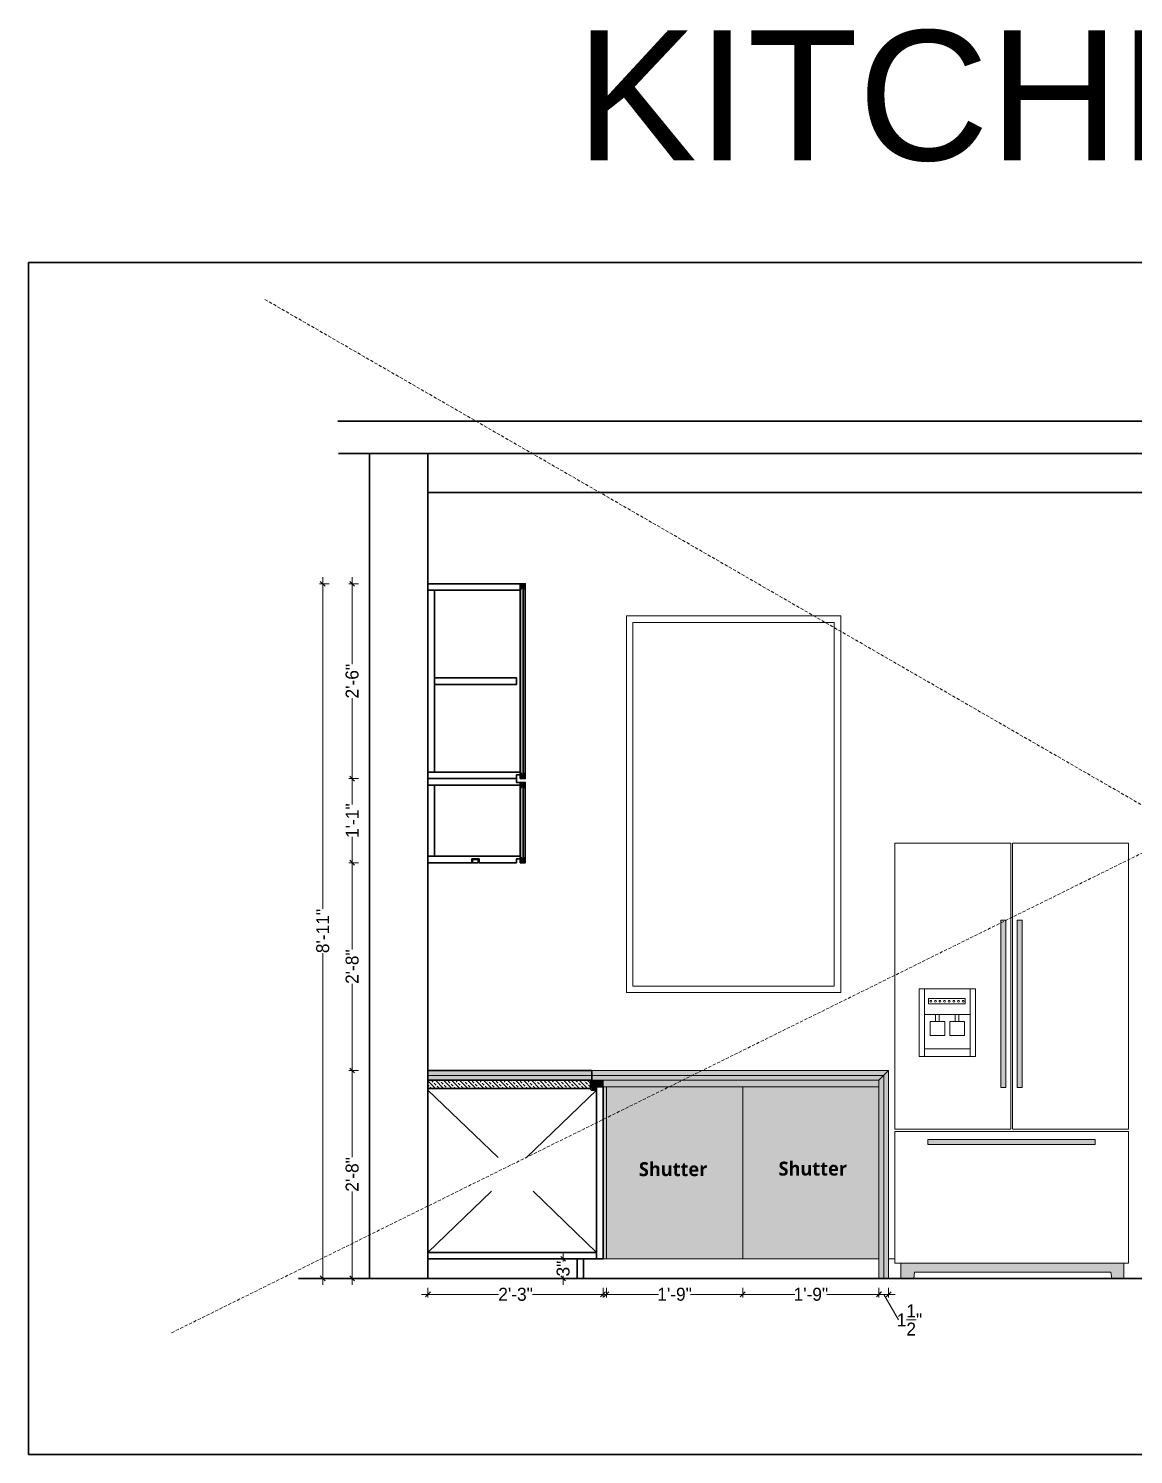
# Model space of a CAD drawing. Header units: millimetres. Extents: x 56222 to 3066687, y -650199 to -121287.
# Drawn here: x 136032.8 to 136203.1, y -183183.5 to -182963.9 of the extents above; entities that cross this region are included whole.
import ezdxf

# ---------------------------------------------------------------- set-up
doc = ezdxf.new("R2010")
doc.units = ezdxf.units.MM
doc.header["$MEASUREMENT"] = 0
doc.header["$PDMODE"] = 35
doc.linetypes.add('DASHED', pattern=[0.75, 0.5, -0.25])
doc.linetypes.add('DASHEDX2', pattern=[1.5, 1, -0.5])
doc.layers.get('Defpoints').update_dxf_attribs({"color": 220})
for name, color, linetype, lineweight in [('03FUN', 37, 'Continuous', 9), ('ELEVATION', 250, 'Continuous', 9), ('FIRST FLOOR ( DW_RAIL )', 7, 'Continuous', 9), ('FURNITURE', 32, 'Continuous', 9), ('furniture dimensions', 1, 'DASHED', 0), ('SECTION ( SLAB PLine )', 104, 'Continuous', 30), ('Text', 7, 'Continuous', 15), ('UTILITY', 48, 'Continuous', 9), ('wall', 7, 'Continuous', 30), ('XX~SLAB ( BEAM )~ ( DIM )', 7, 'Continuous', 9)]:
    doc.layers.add(name, color=color, linetype=linetype, lineweight=lineweight)
doc.layers.add('hatch', color=250, linetype='Continuous', lineweight=9, transparency=0.5)
doc.layers.add('str coll', color=6, linetype='Continuous')
doc.styles.add('century g', font='GOTHIC.TTF')
doc.styles.get("Standard").update_dxf_attribs({"font": 'arial.ttf', "height": 6})
doc.dimstyles.new('Archana', dxfattribs={"dimtxt": 2, "dimasz": 0.75, "dimexe": 0.5, "dimexo": 0.5, "dimgap": 0, "dimtad": 0, "dimzin": 0, "dimdsep": 46, "dimlunit": 4, "dimtxsty": 'century g', "dimblk": 'OBLIQUE', "dimcen": 0, "dimdle": 1, "dimclrd": 256, "dimclre": 256, "dimclrt": 256, "dimadec": 0, "dimazin": 0, "dimtfac": 1, "dimtofl": 0, "dimtmove": 1, "dimatfit": 3, "dimfxl": 1, "dimfxlon": 1, "dimtolj": 1, "dimtzin": 0, "dimlwd": -1, "dimlwe": -1, "dimarcsym": 0})

# ---------------------------------------------------------------- blocks, each defined once
blk = doc.blocks.new('_Oblique')
at = {"layer": 'wall', "color": 0, "lineweight": -2}
blk.add_line((-0.5, -0.5), (0.5, 0.5), dxfattribs=at)
blk = doc.blocks.new('*D216')
at = {"layer": 'Defpoints', "color": 0, "linetype": 'Continuous', "lineweight": 30, "transparency": 16777216}
for p in [(136121.35, -183153.36), (136094.36, -183156.36), (136121.35, -183158.82)]:
    blk.add_point(p, dxfattribs=at)
at = {"layer": 'furniture dimensions', "color": 5, "linetype": 'Continuous', "transparency": 16777216}
for p, q in [((136093.36, -183158.82), (136105.22, -183158.82)), ((136094.36, -183157.82), (136094.36, -183159.32)), ((136122.35, -183158.82), (136110.49, -183158.82)), ((136121.35, -183157.82), (136121.35, -183159.32))]:
    blk.add_line(p, q, dxfattribs=at)
at = {"layer": 'furniture dimensions', "color": 5, "linetype": 'Continuous', "transparency": 16777216, "xscale": 0.75, "yscale": 0.75, "zscale": 0.75, "rotation": 180}
blk.add_blockref('_Oblique', (136094.36, -183158.82), dxfattribs=at)
at = {"layer": 'furniture dimensions', "color": 5, "linetype": 'Continuous', "transparency": 16777216, "xscale": 0.75, "yscale": 0.75, "zscale": 0.75}
blk.add_blockref('_Oblique', (136121.35, -183158.82), dxfattribs=at)
at = {"layer": 'furniture dimensions', "linetype": 'Continuous', "lineweight": 0, "transparency": 16777216, "insert": (136107.86, -183158.82), "char_height": 2, "attachment_point": 5, "style": 'century g'}
blk.add_mtext('\\A1;2\'-3"', dxfattribs=at)
blk = doc.blocks.new('*D217')
at = {"layer": 'Defpoints', "color": 0, "linetype": 'Continuous', "lineweight": 30, "transparency": 16777216}
for p in [(136082.69, -183124.36), (136094.36, -183124.36), (136094.36, -183156.36)]:
    blk.add_point(p, dxfattribs=at)
at = {"layer": 'furniture dimensions', "color": 5, "linetype": 'Continuous', "transparency": 16777216}
for p, q in [((136082.69, -183123.36), (136082.69, -183137.72)), ((136083.69, -183124.36), (136082.19, -183124.36)), ((136082.69, -183157.36), (136082.69, -183143)), ((136083.69, -183156.36), (136082.19, -183156.36))]:
    blk.add_line(p, q, dxfattribs=at)
at = {"layer": 'furniture dimensions', "color": 5, "linetype": 'Continuous', "transparency": 16777216, "xscale": 0.75, "yscale": 0.75, "zscale": 0.75}
for p, rotation in [((136082.69, -183124.36), 90), ((136082.69, -183156.36), 270)]:
    blk.add_blockref('_Oblique', p, dxfattribs=dict(at, rotation=rotation))
at = {"layer": 'furniture dimensions', "linetype": 'Continuous', "lineweight": 0, "transparency": 16777216, "insert": (136082.69, -183140.36), "char_height": 2, "attachment_point": 5, "rotation": 90, "style": 'century g'}
blk.add_mtext('\\A1;2\'-8"', dxfattribs=at)
blk = doc.blocks.new('*D218')
at = {"layer": 'Defpoints', "color": 0, "linetype": 'Continuous', "lineweight": 30, "transparency": 16777216}
for p in [(136082.69, -183092.36), (136094.36, -183092.36), (136094.36, -183124.36)]:
    blk.add_point(p, dxfattribs=at)
at = {"layer": 'furniture dimensions', "color": 5, "linetype": 'Continuous', "transparency": 16777216}
for p, q in [((136083.69, -183092.36), (136082.19, -183092.36)), ((136082.69, -183091.36), (136082.69, -183105.72)), ((136082.69, -183125.36), (136082.69, -183111)), ((136083.69, -183124.36), (136082.19, -183124.36))]:
    blk.add_line(p, q, dxfattribs=at)
at = {"layer": 'furniture dimensions', "color": 5, "linetype": 'Continuous', "transparency": 16777216, "xscale": 0.75, "yscale": 0.75, "zscale": 0.75}
for p, rotation in [((136082.69, -183092.36), 90), ((136082.69, -183124.36), 270)]:
    blk.add_blockref('_Oblique', p, dxfattribs=dict(at, rotation=rotation))
at = {"layer": 'furniture dimensions', "linetype": 'Continuous', "lineweight": 0, "transparency": 16777216, "insert": (136082.69, -183108.36), "char_height": 2, "attachment_point": 5, "rotation": 90, "style": 'century g'}
blk.add_mtext('\\A1;2\'-8"', dxfattribs=at)
blk = doc.blocks.new('*D219')
at = {"layer": 'Defpoints', "color": 0, "linetype": 'Continuous', "lineweight": 30, "transparency": 16777216}
for p in [(136082.69, -183079.41), (136094.36, -183079.41), (136094.36, -183092.36)]:
    blk.add_point(p, dxfattribs=at)
at = {"layer": 'furniture dimensions', "color": 5, "linetype": 'Continuous', "transparency": 16777216}
for p, q in [((136083.69, -183079.41), (136082.19, -183079.41)), ((136082.69, -183078.41), (136082.69, -183083.4)), ((136082.69, -183093.36), (136082.69, -183088.36)), ((136083.69, -183092.36), (136082.19, -183092.36))]:
    blk.add_line(p, q, dxfattribs=at)
at = {"layer": 'furniture dimensions', "color": 5, "linetype": 'Continuous', "transparency": 16777216, "xscale": 0.75, "yscale": 0.75, "zscale": 0.75}
for p, rotation in [((136082.69, -183079.41), 90), ((136082.69, -183092.36), 270)]:
    blk.add_blockref('_Oblique', p, dxfattribs=dict(at, rotation=rotation))
at = {"layer": 'furniture dimensions', "linetype": 'Continuous', "lineweight": 0, "transparency": 16777216, "insert": (136082.69, -183085.88), "char_height": 2, "attachment_point": 5, "rotation": 90, "style": 'century g'}
blk.add_mtext('\\A1;1\'-1"', dxfattribs=at)
blk = doc.blocks.new('*D220')
at = {"layer": 'Defpoints', "color": 0, "linetype": 'Continuous', "lineweight": 30, "transparency": 16777216}
for p in [(136082.69, -183049.41), (136094.36, -183049.41), (136094.36, -183079.41)]:
    blk.add_point(p, dxfattribs=at)
at = {"layer": 'furniture dimensions', "color": 5, "linetype": 'Continuous', "transparency": 16777216}
for p, q in [((136083.69, -183049.41), (136082.19, -183049.41)), ((136082.69, -183048.41), (136082.69, -183061.77)), ((136082.69, -183080.41), (136082.69, -183067.04)), ((136083.69, -183079.41), (136082.19, -183079.41))]:
    blk.add_line(p, q, dxfattribs=at)
at = {"layer": 'furniture dimensions', "color": 5, "linetype": 'Continuous', "transparency": 16777216, "xscale": 0.75, "yscale": 0.75, "zscale": 0.75}
for p, rotation in [((136082.69, -183049.41), 90), ((136082.69, -183079.41), 270)]:
    blk.add_blockref('_Oblique', p, dxfattribs=dict(at, rotation=rotation))
at = {"layer": 'furniture dimensions', "linetype": 'Continuous', "lineweight": 0, "transparency": 16777216, "insert": (136082.69, -183064.41), "char_height": 2, "attachment_point": 5, "rotation": 90, "style": 'century g'}
blk.add_mtext('\\A1;2\'-6"', dxfattribs=at)
blk = doc.blocks.new('*D221')
at = {"layer": 'Defpoints', "color": 0, "linetype": 'Continuous', "lineweight": 30, "transparency": 16777216}
for p in [(136078.16, -183049.41), (136094.36, -183049.41), (136089.86, -183156.36)]:
    blk.add_point(p, dxfattribs=at)
at = {"layer": 'furniture dimensions', "color": 5, "linetype": 'Continuous', "transparency": 16777216}
for p, q in [((136079.16, -183049.41), (136077.66, -183049.41)), ((136078.16, -183048.41), (136078.16, -183099.48)), ((136078.16, -183157.36), (136078.16, -183106.29)), ((136079.16, -183156.36), (136077.66, -183156.36))]:
    blk.add_line(p, q, dxfattribs=at)
at = {"layer": 'furniture dimensions', "color": 5, "linetype": 'Continuous', "transparency": 16777216, "xscale": 0.75, "yscale": 0.75, "zscale": 0.75}
for p, rotation in [((136078.16, -183049.41), 90), ((136078.16, -183156.36), 270)]:
    blk.add_blockref('_Oblique', p, dxfattribs=dict(at, rotation=rotation))
at = {"layer": 'furniture dimensions', "linetype": 'Continuous', "lineweight": 0, "transparency": 16777216, "insert": (136078.16, -183102.88), "char_height": 2, "attachment_point": 5, "rotation": 90, "style": 'century g'}
blk.add_mtext('\\A1;8\'-11"', dxfattribs=at)
blk = doc.blocks.new('*D222')
at = {"layer": 'Defpoints', "color": 0, "linetype": 'Continuous', "lineweight": 30, "transparency": 16777216}
for p in [(136118.36, -183153.36), (136115.2, -183156.36), (136118.36, -183156.36)]:
    blk.add_point(p, dxfattribs=at)
at = {"layer": 'furniture dimensions', "color": 5, "linetype": 'Continuous', "transparency": 16777216}
for p, q in [((136115.2, -183152.36), (136115.2, -183153.74)), ((136116.2, -183153.36), (136114.7, -183153.36)), ((136116.2, -183156.36), (136114.7, -183156.36)), ((136115.2, -183157.36), (136115.2, -183155.98))]:
    blk.add_line(p, q, dxfattribs=at)
at = {"layer": 'furniture dimensions', "color": 5, "linetype": 'Continuous', "transparency": 16777216, "xscale": 0.75, "yscale": 0.75, "zscale": 0.75}
for p, rotation in [((136115.2, -183153.36), 90), ((136115.2, -183156.36), 270)]:
    blk.add_blockref('_Oblique', p, dxfattribs=dict(at, rotation=rotation))
at = {"layer": 'furniture dimensions', "linetype": 'Continuous', "lineweight": 0, "transparency": 16777216, "insert": (136115.2, -183154.86), "char_height": 2, "attachment_point": 5, "rotation": 90, "style": 'century g'}
blk.add_mtext('\\A1;3"', dxfattribs=at)
blk = doc.blocks.new('*D223')
at = {"layer": 'Defpoints', "color": 0, "linetype": 'Continuous', "lineweight": 30, "transparency": 16777216}
for p in [(136121.86, -183153.36), (136142.86, -183153.36), (136142.86, -183158.82)]:
    blk.add_point(p, dxfattribs=at)
at = {"layer": 'furniture dimensions', "color": 5, "linetype": 'Continuous', "transparency": 16777216}
for p, q in [((136120.86, -183158.82), (136129.87, -183158.82)), ((136121.86, -183157.82), (136121.86, -183159.32)), ((136143.86, -183158.82), (136134.84, -183158.82)), ((136142.86, -183157.82), (136142.86, -183159.32))]:
    blk.add_line(p, q, dxfattribs=at)
at = {"layer": 'furniture dimensions', "color": 5, "linetype": 'Continuous', "transparency": 16777216, "xscale": 0.75, "yscale": 0.75, "zscale": 0.75, "rotation": 180}
blk.add_blockref('_Oblique', (136121.86, -183158.82), dxfattribs=at)
at = {"layer": 'furniture dimensions', "color": 5, "linetype": 'Continuous', "transparency": 16777216, "xscale": 0.75, "yscale": 0.75, "zscale": 0.75}
blk.add_blockref('_Oblique', (136142.86, -183158.82), dxfattribs=at)
at = {"layer": 'furniture dimensions', "linetype": 'Continuous', "lineweight": 0, "transparency": 16777216, "insert": (136132.36, -183158.82), "char_height": 2, "attachment_point": 5, "style": 'century g'}
blk.add_mtext('\\A1;1\'-9"', dxfattribs=at)
blk = doc.blocks.new('*D224')
at = {"layer": 'Defpoints', "color": 0, "linetype": 'Continuous', "lineweight": 30, "transparency": 16777216}
for p in [(136142.86, -183153.36), (136163.86, -183153.36), (136163.86, -183158.82)]:
    blk.add_point(p, dxfattribs=at)
at = {"layer": 'furniture dimensions', "color": 5, "linetype": 'Continuous', "transparency": 16777216}
for p, q in [((136141.86, -183158.82), (136150.88, -183158.82)), ((136142.86, -183157.82), (136142.86, -183159.32)), ((136164.86, -183158.82), (136155.84, -183158.82)), ((136163.86, -183157.82), (136163.86, -183159.32))]:
    blk.add_line(p, q, dxfattribs=at)
at = {"layer": 'furniture dimensions', "color": 5, "linetype": 'Continuous', "transparency": 16777216, "xscale": 0.75, "yscale": 0.75, "zscale": 0.75, "rotation": 180}
blk.add_blockref('_Oblique', (136142.86, -183158.82), dxfattribs=at)
at = {"layer": 'furniture dimensions', "color": 5, "linetype": 'Continuous', "transparency": 16777216, "xscale": 0.75, "yscale": 0.75, "zscale": 0.75}
blk.add_blockref('_Oblique', (136163.86, -183158.82), dxfattribs=at)
at = {"layer": 'furniture dimensions', "linetype": 'Continuous', "lineweight": 0, "transparency": 16777216, "insert": (136153.36, -183158.82), "char_height": 2, "attachment_point": 5, "style": 'century g'}
blk.add_mtext('\\A1;1\'-9"', dxfattribs=at)
blk = doc.blocks.new('*D225')
at = {"layer": 'Defpoints', "color": 0, "linetype": 'Continuous', "lineweight": 30, "transparency": 16777216}
for p in [(136163.84, -183156.36), (136165.34, -183156.39), (136165.34, -183158.82)]:
    blk.add_point(p, dxfattribs=at)
at = {"layer": 'furniture dimensions', "color": 5, "linetype": 'Continuous', "transparency": 16777216}
for p, q in [((136162.84, -183158.82), (136166.34, -183158.82)), ((136163.84, -183157.82), (136163.84, -183159.32)), ((136164.59, -183158.82), (136166.86, -183162.77)), ((136165.34, -183157.82), (136165.34, -183159.32))]:
    blk.add_line(p, q, dxfattribs=at)
at = {"layer": 'furniture dimensions', "color": 5, "linetype": 'Continuous', "transparency": 16777216, "xscale": 0.75, "yscale": 0.75, "zscale": 0.75, "rotation": 180}
blk.add_blockref('_Oblique', (136163.84, -183158.82), dxfattribs=at)
at = {"layer": 'furniture dimensions', "color": 5, "linetype": 'Continuous', "transparency": 16777216, "xscale": 0.75, "yscale": 0.75, "zscale": 0.75}
blk.add_blockref('_Oblique', (136165.34, -183158.82), dxfattribs=at)
at = {"layer": 'furniture dimensions', "linetype": 'Continuous', "lineweight": 0, "transparency": 16777216, "insert": (136168.55, -183162.77), "char_height": 2, "attachment_point": 5, "style": 'century g'}
blk.add_mtext('\\A1;1{\\H1x;\\S1/2;}"', dxfattribs=at)

msp = doc.modelspace()

# ---------------------------------------------------------------- hatches: boundary and pattern name
at = {"lineweight": 5, "ltscale": 4, "true_color": 0xc7c8ca}
h = msp.add_hatch(color=9, dxfattribs=at)
h.dxf.hatch_style = 1
h.paths.add_polyline_path([(136109.356, -183049.77), (136108.586, -183049.77), (136108.586, -183049.406), (136109.356, -183049.406)])
h.paths.add_polyline_path([(136109.356, -183050.176), (136109.063, -183050.176), (136109.063, -183049.983), (136108.879, -183049.983), (136108.879, -183050.176), (136108.586, -183050.176), (136108.586, -183049.77), (136109.356, -183049.77)])
h = msp.add_hatch(color=9, dxfattribs=at)
h.dxf.hatch_style = 1
h.paths.add_polyline_path([(136109.356, -183079.041), (136108.586, -183079.041), (136108.586, -183079.406), (136109.356, -183079.406)])
h.paths.add_polyline_path([(136109.356, -183078.635), (136109.063, -183078.635), (136109.063, -183078.828), (136108.879, -183078.828), (136108.879, -183078.635), (136108.586, -183078.635), (136108.586, -183079.041), (136109.356, -183079.041)])
h = msp.add_hatch(color=9, dxfattribs=at)
h.dxf.hatch_style = 1
h.paths.add_polyline_path([(136109.356, -183080.348), (136108.586, -183080.348), (136108.586, -183079.983), (136109.356, -183079.983)])
h.paths.add_polyline_path([(136109.356, -183080.753), (136109.063, -183080.753), (136109.063, -183080.561), (136108.879, -183080.561), (136108.879, -183080.753), (136108.586, -183080.753), (136108.586, -183080.348), (136109.356, -183080.348)])
h = msp.add_hatch(color=9, dxfattribs=at)
h.dxf.hatch_style = 1
h.paths.add_polyline_path([(136109.356, -183091.998), (136108.586, -183091.997), (136108.586, -183092.362), (136109.356, -183092.362)])
h.paths.add_polyline_path([(136109.356, -183091.592), (136109.063, -183091.592), (136109.063, -183091.784), (136108.879, -183091.784), (136108.879, -183091.592), (136108.586, -183091.592), (136108.586, -183091.997), (136109.356, -183091.998)])
at = {"layer": '03FUN', "linetype": 'ByBlock'}
h = msp.add_hatch(color=250, dxfattribs=at)
h.paths.add_polyline_path([(136185.929, -183101.212), (136185.157, -183101.212), (136185.157, -183126.99), (136185.929, -183126.99)])
h.paths.add_polyline_path([(136183.418, -183101.212), (136182.646, -183101.212), (136182.646, -183126.99), (136183.418, -183126.99)])
at = {"layer": '03FUN', "lineweight": 0}
for points in [[(136121.355, -183125.861), (136119.605, -183125.861), (136119.605, -183125.862), (136119.605, -183126.962, 0.4142136), (136119.805, -183127.162), (136120.356, -183127.162), (136120.356, -183126.862), (136121.355, -183126.862)], [(136163.837, -183125.861), (136121.355, -183125.861), (136121.355, -183126.862), (136163.837, -183126.862)]]:
    msp.add_hatch(color=250, dxfattribs=at).paths.add_polyline_path(points)
at = {"layer": '03FUN', "linetype": 'ByBlock'}
for points in [[(136197.176, -183134.971), (136171.399, -183134.971), (136171.399, -183135.743), (136197.176, -183135.743)], [(136201.566, -183153.997), (136167.244, -183153.997), (136167.244, -183156.362), (136169.226, -183156.362), (136169.347, -183155.396), (136199.593, -183155.396), (136199.714, -183156.362), (136201.566, -183156.362)]]:
    msp.add_hatch(color=250, dxfattribs=at).paths.add_polyline_path(points)
at = {"layer": 'FURNITURE', "lineweight": 0, "true_color": 0x636466, "transparency": 33554687}
h = msp.add_hatch(color=251, dxfattribs=at)
h.dxf.hatch_style = 1
h.paths.add_polyline_path([(136119.605, -183124.362), (136094.356, -183124.362), (136094.356, -183125.112), (136119.605, -183125.112)])
h.paths.add_polyline_path([(136165.337, -183124.362), (136119.605, -183124.362), (136119.605, -183125.112), (136164.587, -183125.111)])
h.paths.add_polyline_path([(136165.337, -183124.362), (136164.587, -183125.111), (136164.587, -183156.362), (136165.337, -183156.362)])
at = {"layer": 'FURNITURE', "lineweight": 0, "true_color": 0x939598, "transparency": 33554687}
h = msp.add_hatch(color=252, dxfattribs=at)
h.dxf.hatch_style = 1
h.paths.add_polyline_path([(136164.587, -183125.111), (136163.837, -183125.861), (136163.837, -183156.362), (136164.587, -183156.362)])
h.paths.add_polyline_path([(136164.587, -183125.111), (136119.605, -183125.112), (136119.605, -183125.861), (136163.837, -183125.861)])
h.paths.add_polyline_path([(136119.605, -183125.112), (136094.356, -183125.112), (136094.356, -183125.862), (136119.405, -183125.862), (136119.405, -183125.862), (136119.605, -183125.862)])
at = {"layer": 'FURNITURE', "lineweight": 0, "true_color": 0xc8a668, "transparency": 33554687}
h = msp.add_hatch(color=43, dxfattribs=at)
h.dxf.hatch_style = 1
h.paths.add_polyline_path([(136121.855, -183126.862), (136121.355, -183126.862), (136121.356, -183153.362), (136121.855, -183153.362)])
h = msp.add_hatch(color=43, dxfattribs=at)
h.dxf.hatch_style = 1
h.paths.add_polyline_path([(136142.856, -183126.862), (136121.855, -183126.862), (136121.855, -183153.362), (136142.856, -183153.362)])
h.paths.add_polyline_path([(136163.837, -183126.862), (136142.856, -183126.862), (136142.856, -183153.362), (136163.837, -183153.362)])
at = {"layer": 'hatch', "transparency": 33554651}
h = msp.add_hatch(dxfattribs=at)
h.set_pattern_fill('ANSI33', color=256, scale=3.493167, angle=90, style=0)
h.set_pattern_definition([(135, (-5359111.2893, 4413262.1646), (-0.61751058278, -0.61751058278), []), (135, (-5359111.2893, 4413262.7821), (-0.61751058278, -0.61751058278), [0.43664592054, -0.21832296027])])
h.paths.add_polyline_path([(136094.356, -183127.147), (136094.356, -183125.862), (136119.405, -183125.868), (136119.405, -183127.153)])

# ---------------------------------------------------------------- linework, layer by layer
at = {"layer": 'ELEVATION', "lineweight": 0}
for points in [[(136124.957, -183054.362), (136157.957, -183054.362), (136157.957, -183112.362), (136124.957, -183112.362)], [(136125.957, -183055.362), (136156.957, -183055.362), (136156.957, -183111.362), (136125.957, -183111.362)]]:
    msp.add_lwpolyline(points, close=True, dxfattribs=at)
at = {"layer": 'FIRST FLOOR ( DW_RAIL )', "lineweight": 0}
for p, q in [((136094.356, -183101.362), (136094.356, -183035.362)), ((136163.837, -183125.861), (136165.337, -183124.362)), ((136117.356, -183153.362), (136117.356, -183156.362)), ((136118.363, -183153.362), (136121.356, -183153.362))]:
    msp.add_line(p, q, dxfattribs=at)
at = {"layer": 'FIRST FLOOR ( DW_RAIL )', "color": 251, "linetype": 'DASHEDX2', "lineweight": 0, "ltscale": 15, "true_color": 0x4b4c4e}
for p, q in [((136120.356, -183127.362), (136094.356, -183152.363)), ((136094.356, -183127.362), (136120.356, -183152.363))]:
    msp.add_line(p, q, dxfattribs=at)
at = {"layer": 'FURNITURE', "lineweight": 30}
for p, q in [((136108.586, -183079.406), (136108.586, -183049.406)), ((136109.356, -183050.176), (136109.356, -183049.406)), ((136109.356, -183079.406), (136109.356, -183049.406)), ((136108.586, -183079.406), (136109.356, -183079.406)), ((136108.586, -183091.592), (136108.586, -183079.983)), ((136108.586, -183079.983), (136108.586, -183080.406)), ((136109.356, -183080.753), (136109.356, -183079.983)), ((136109.356, -183091.592), (136109.356, -183079.983)), ((136102.246, -183091.769), (136101.103, -183091.769)), ((136101.103, -183091.769), (136101.103, -183092.362)), ((136102.246, -183091.769), (136102.246, -183092.362)), ((136108.586, -183092.362), (136109.356, -183092.362)), ((136119.405, -183127.15), (136094.356, -183127.15))]:
    msp.add_line(p, q, dxfattribs=at)
at = {"layer": 'FURNITURE', "linetype": 'ByBlock', "lineweight": 30}
for p, q in [((136108.879, -183050.176), (136108.879, -183049.983)), ((136108.879, -183049.983), (136109.063, -183049.983)), ((136109.063, -183049.983), (136109.063, -183050.176)), ((136108.879, -183078.635), (136108.879, -183078.828)), ((136108.879, -183078.828), (136109.063, -183078.828)), ((136109.063, -183078.828), (136109.063, -183078.635)), ((136108.879, -183080.753), (136108.879, -183080.561)), ((136108.879, -183080.561), (136109.063, -183080.561)), ((136109.063, -183080.561), (136109.063, -183080.753)), ((136108.879, -183091.592), (136108.879, -183091.784)), ((136108.879, -183091.784), (136109.063, -183091.784)), ((136109.063, -183091.784), (136109.063, -183091.592))]:
    msp.add_line(p, q, dxfattribs=at)
at = {"layer": 'FURNITURE', "lineweight": 0}
for p, q in [((136157.957, -183085.362), (136157.957, -183057.362)), ((136121.355, -183126.862), (136121.355, -183125.861)), ((136121.356, -183126.862), (136163.856, -183126.862)), ((136121.855, -183126.862), (136121.855, -183153.362)), ((136142.856, -183126.862), (136142.856, -183153.362)), ((136121.356, -183153.362), (136163.856, -183153.362))]:
    msp.add_line(p, q, dxfattribs=at)
at = {"layer": 'FURNITURE', "color": 0, "lineweight": 30, "ltscale": 0.4}
for p, q in [((136094.356, -183124.362), (136119.605, -183124.362)), ((136119.605, -183125.862), (136094.356, -183125.862)), ((136119.605, -183124.362), (136119.605, -183125.862))]:
    msp.add_line(p, q, dxfattribs=at)
at = {"layer": 'FURNITURE', "color": 0, "lineweight": 0}
for p, q in [((136164.587, -183125.111), (136094.356, -183125.112)), ((136119.605, -183124.362), (136165.337, -183124.362)), ((136119.605, -183125.861), (136163.837, -183125.861)), ((136163.837, -183125.861), (136163.837, -183156.362)), ((136164.587, -183125.111), (136164.587, -183156.362)), ((136165.337, -183124.362), (136165.337, -183156.388))]:
    msp.add_line(p, q, dxfattribs=at)
at = {"layer": 'FURNITURE', "lineweight": 30, "ltscale": 0.4}
for p, q in [((136120.356, -183153.362), (136120.356, -183126.862)), ((136120.356, -183126.862), (136121.356, -183126.862)), ((136121.356, -183153.362), (136121.355, -183126.862)), ((136117.356, -183153.362), (136117.356, -183156.362)), ((136118.356, -183153.362), (136118.356, -183156.362)), ((136121.356, -183153.362), (136120.483, -183153.362))]:
    msp.add_line(p, q, dxfattribs=at)
at = {"layer": 'FURNITURE', "color": 242, "lineweight": 30, "true_color": 0xcd2027}
msp.add_lwpolyline([(136032.822, -182999.915), (137237.729, -182999.915), (137237.729, -183183.48), (136032.822, -183183.48)], close=True, dxfattribs=at)
at = {"layer": 'FURNITURE', "lineweight": 30}
for points in [[(136094.356, -183049.406), (136108.586, -183049.406), (136108.586, -183050.406), (136094.356, -183050.406)], [(136095.356, -183063.906), (136108.026, -183063.906), (136108.026, -183064.906), (136095.356, -183064.906)]]:
    msp.add_lwpolyline(points, close=True, dxfattribs=at)
at = {"layer": 'FURNITURE', "linetype": 'ByBlock', "lineweight": 30}
for points in [[(136109.063, -183050.176), (136109.356, -183050.176), (136109.356, -183049.406), (136108.586, -183049.406), (136108.586, -183050.176), (136108.879, -183050.176)], [(136109.063, -183078.635), (136109.356, -183078.635), (136109.356, -183079.406), (136108.586, -183079.406), (136108.586, -183078.635), (136108.879, -183078.635)], [(136109.063, -183080.753), (136109.356, -183080.753), (136109.356, -183079.983), (136108.586, -183079.983), (136108.586, -183080.753), (136108.879, -183080.753)], [(136109.063, -183091.592), (136109.356, -183091.592), (136109.356, -183092.362), (136108.586, -183092.362), (136108.586, -183091.592), (136108.879, -183091.592)]]:
    msp.add_lwpolyline(points, dxfattribs=at)
at = {"layer": 'FURNITURE', "lineweight": 30}
for points in [[(136095.356, -183080.406), (136095.356, -183091.362), (136094.356, -183091.362), (136094.356, -183050.406), (136095.356, -183050.406), (136095.356, -183078.406)], [(136107.987, -183079.406), (136094.356, -183079.406), (136094.356, -183078.406), (136108.586, -183078.406), (136108.586, -183079.406), (136108.586, -183079.406)], [(136108.586, -183080.406), (136094.356, -183080.406), (136094.356, -183079.406), (136107.987, -183079.406)], [(136107.987, -183079.406), (136107.987, -183078.828), (136108.586, -183078.828)], [(136107.987, -183079.406), (136107.987, -183079.983), (136108.586, -183079.983)], [(136108.586, -183092.362), (136108.586, -183091.362), (136094.356, -183091.362), (136094.356, -183092.362), (136101.103, -183092.362)], [(136102.246, -183092.362), (136107.987, -183092.362)], [(136107.987, -183092.362), (136107.987, -183091.784), (136108.586, -183091.784)]]:
    msp.add_lwpolyline(points, dxfattribs=at)
at = {"layer": 'FURNITURE', "color": 3, "lineweight": 30}
msp.add_lwpolyline([(136102.128, -183091.861), (136101.221, -183091.861), (136101.221, -183092.362), (136102.128, -183092.362)], close=True, dxfattribs=at)
at = {"layer": 'FURNITURE', "lineweight": 30, "ltscale": 0.4}
msp.add_lwpolyline([(136120.356, -183127.162), (136119.805, -183127.162, -0.4142136), (136119.605, -183126.962), (136119.605, -183125.862), (136119.405, -183125.862), (136119.405, -183127.162, 0.4142136), (136119.605, -183127.362), (136120.356, -183127.362)], format="xyb", close=True, dxfattribs=at)
msp.add_lwpolyline([(136120.483, -183153.362), (136094.356, -183153.363), (136094.356, -183152.363), (136120.356, -183152.362), (136120.356, -183153.362)], dxfattribs=at)
at = {"layer": 'furniture dimensions', "lineweight": 0}
for p, q in [((136069.254, -183005.625), (136356.607, -183171.196)), ((136355.213, -183016.36), (136054.687, -183164.831))]:
    msp.add_line(p, q, dxfattribs=at)
at = {"layer": 'furniture dimensions', "color": 4, "linetype": 'ByBlock'}
for p, q in [((136108.879, -183078.828), (136108.879, -183049.983)), ((136109.063, -183078.828), (136109.063, -183049.983)), ((136108.879, -183091.592), (136108.879, -183079.983)), ((136109.063, -183091.592), (136109.063, -183079.983))]:
    msp.add_line(p, q, dxfattribs=at)
at = {"layer": 'SECTION ( SLAB PLine )', "color": 1}
for p, q in [((136080.477, -183024.362), (136342.444, -183024.362)), ((136080.583, -183029.362), (136342.404, -183029.362)), ((136074.431, -183156.362), (136339.363, -183156.362))]:
    msp.add_line(p, q, dxfattribs=at)
at = {"layer": 'SECTION ( SLAB PLine )', "color": 1, "lineweight": 0}
msp.add_line((136165.337, -183153.362), (136166.288, -183153.362), dxfattribs=at)
at = {"layer": 'str coll', "lineweight": 30}
msp.add_line((136094.356, -183035.362), (136322.356, -183035.362), dxfattribs=at)
at = {"layer": 'UTILITY'}
for p, q in [((136170.853, -183115.743), (136177.905, -183115.743)), ((136170.853, -183121.001), (136177.905, -183121.001))]:
    msp.add_line(p, q, dxfattribs=at)
for points in [[(136184.158, -183089.362), (136166.288, -183089.362), (136166.288, -183133.405), (136184.158, -183133.405)], [(136202.288, -183089.362), (136184.439, -183089.362), (136184.439, -183133.405), (136202.288, -183133.405)], [(136183.418, -183101.212), (136183.418, -183126.99), (136182.646, -183126.99), (136182.646, -183101.212)], [(136185.929, -183101.212), (136185.929, -183126.99), (136185.157, -183126.99), (136185.157, -183101.212)], [(136170.031, -183122.195), (136178.727, -183122.195), (136178.727, -183111.76), (136170.031, -183111.76)], [(136170.031, -183111.76), (136170.853, -183111.76), (136170.853, -183122.195), (136170.031, -183122.195)], [(136178.727, -183111.76), (136177.905, -183111.76), (136177.905, -183122.195), (136178.727, -183122.195)], [(136171.487, -183113.287), (136177.147, -183113.287), (136177.147, -183114.106), (136171.487, -183114.106)], [(136171.735, -183116.805), (136173.987, -183116.805), (136173.987, -183118.944), (136171.735, -183118.944)], [(136172.585, -183116.805), (136173.137, -183116.805), (136173.137, -183115.743), (136172.585, -183115.743)], [(136177.023, -183116.805), (136174.771, -183116.805), (136174.771, -183118.944), (136177.023, -183118.944)], [(136176.174, -183116.805), (136175.621, -183116.805), (136175.621, -183115.743), (136176.174, -183115.743)], [(136202.288, -183133.753), (136166.288, -183133.753), (136166.288, -183153.997), (136202.288, -183153.997)], [(136171.399, -183134.971), (136197.176, -183134.971), (136197.176, -183135.743), (136171.399, -183135.743)], [(136201.566, -183153.997), (136167.244, -183153.997), (136167.244, -183156.362), (136169.226, -183156.362), (136169.347, -183155.396), (136199.593, -183155.396), (136199.714, -183156.362), (136201.566, -183156.362)]]:
    msp.add_lwpolyline(points, close=True, dxfattribs=at)
for centre in [(136171.858, -183113.696), (136172.554, -183113.696), (136173.253, -183113.696), (136173.949, -183113.696), (136174.688, -183113.696), (136175.384, -183113.696), (136176.123, -183113.696), (136176.819, -183113.696)]:
    msp.add_circle(centre, 0.145, dxfattribs=at)
at = {"layer": 'XX~SLAB ( BEAM )~ ( DIM )', "lineweight": 30}
msp.add_lwpolyline([(136085.356, -183029.362), (136094.356, -183029.362), (136094.356, -183156.362), (136085.356, -183156.362)], close=True, dxfattribs=at)

# ---------------------------------------------------------------- texts
at = {"layer": 'furniture dimensions', "lineweight": 0}
msp.add_text('KITCHEN OPTION 3', height=20, dxfattribs=at).set_placement((136117.169, -182984.202))
at = {"layer": 'Text', "ltscale": 20, "char_height": 2.14365, "width": 39.27782, "attachment_point": 1}
for insert in [(136126.863, -183138.476), (136148.382, -183138.385)]:
    msp.add_mtext('{\\fMalgun Gothic|b1|i0|c0|p34;\\C1;Shutter}', dxfattribs=dict(at, insert=insert))

# ---------------------------------------------------------------- dimensions: what is measured, and where the dimension line sits
at = {"layer": 'furniture dimensions', "color": 5, "linetype": 'Continuous', "lineweight": 0}
for base, p1, p2, picture, middle in [((136078.162, -183049.406), (136089.856, -183156.362), (136094.356, -183049.406), '*D221', (136078.162, -183102.884)), ((136082.685, -183049.406), (136094.356, -183079.406), (136094.356, -183049.406), '*D220', (136082.685, -183064.406)), ((136082.685, -183079.406), (136094.356, -183092.362), (136094.356, -183079.406), '*D219', (136082.685, -183085.884)), ((136082.685, -183092.362), (136094.356, -183124.362), (136094.356, -183092.362), '*D218', (136082.685, -183108.362)), ((136082.685, -183124.362), (136094.356, -183156.362), (136094.356, -183124.362), '*D217', (136082.685, -183140.362)), ((136115.196, -183156.362), (136118.363, -183153.362), (136118.363, -183156.362), '*D222', (136115.196, -183154.862))]:
    dim = msp.add_linear_dim(base=base, p1=p1, p2=p2, angle=90, dimstyle='Archana', override={"dimdec": 0, "dimclrd": 5, "dimclre": 5}, dxfattribs=at)
    dim.commit()
    dim.dimension.update_dxf_attribs({"geometry": picture, "text_midpoint": middle})
for base, p1, p2, picture, middle in [((136121.354, -183158.818), (136094.356, -183156.362), (136121.354, -183153.362), '*D216', (136107.855, -183158.818)), ((136142.856, -183158.818), (136121.855, -183153.362), (136142.856, -183153.362), '*D223', (136132.355, -183158.818)), ((136163.856, -183158.818), (136142.856, -183153.362), (136163.856, -183153.362), '*D224', (136153.356, -183158.818))]:
    dim = msp.add_linear_dim(base=base, p1=p1, p2=p2, dimstyle='Archana', override={"dimdec": 0, "dimclrd": 5, "dimclre": 5}, dxfattribs=at)
    dim.commit()
    dim.dimension.update_dxf_attribs({"geometry": picture, "text_midpoint": middle})
dim = msp.add_linear_dim(base=(136165.337, -183158.818), p1=(136163.837, -183156.362), p2=(136165.337, -183156.388), dimstyle='Archana', override={"dimclrd": 5, "dimclre": 5}, dxfattribs=at)
dim.commit()
dim.dimension.update_dxf_attribs({"geometry": '*D225', "text_midpoint": (136166.859, -183162.775), "dimtype": 160})

doc.saveas('drawing.dxf')
